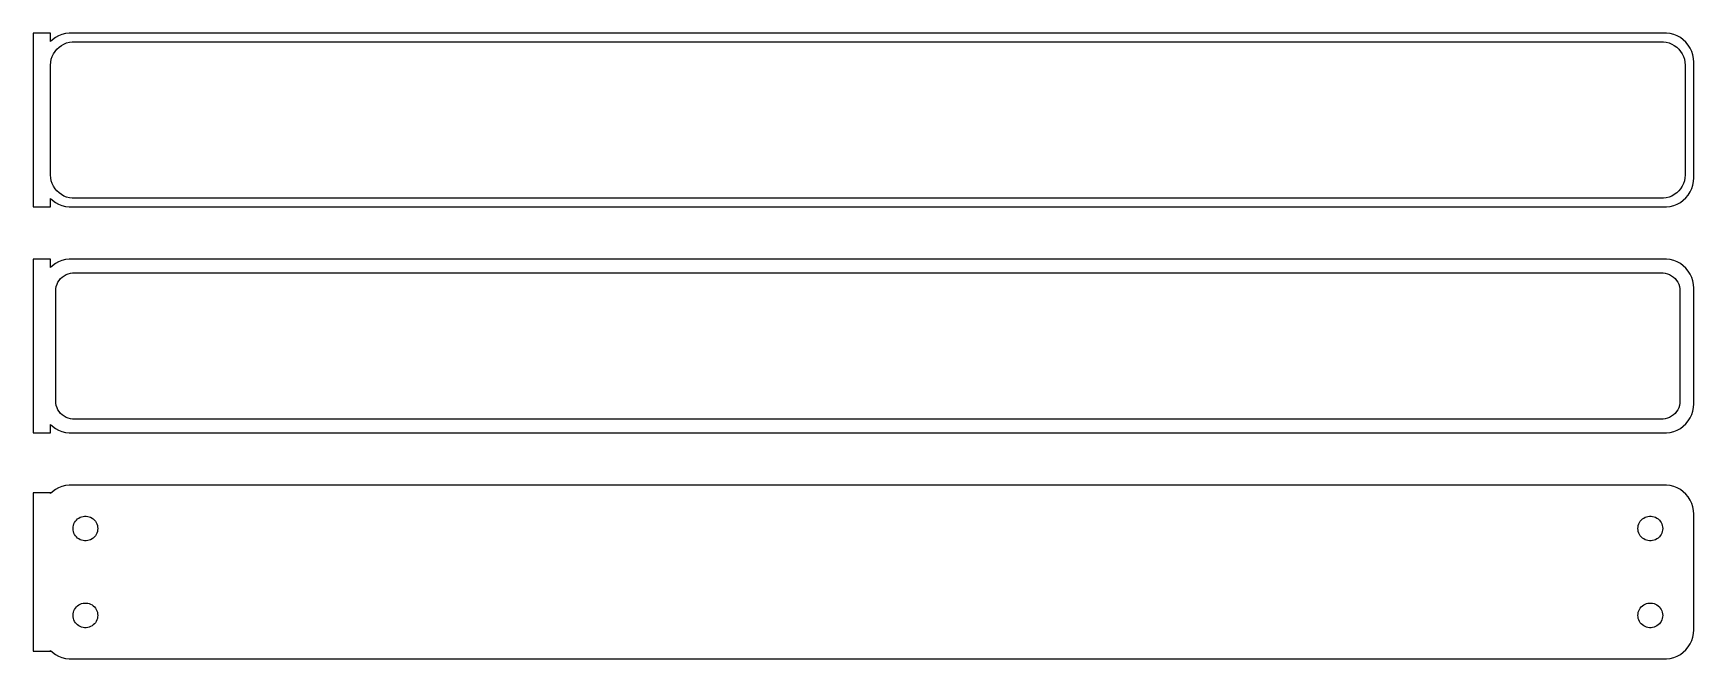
# Model space of a CAD drawing. Header units: metres. Extents: x -144 to 142, y 102 to 210.
import ezdxf

# ---------------------------------------------------------------- set-up
doc = ezdxf.new("R2010")
doc.units = ezdxf.units.M

msp = doc.modelspace()

# ---------------------------------------------------------------- linework, layer by layer
for p, q in [((-141, 209.99), (-144, 209.99)), ((-144, 209.99), (-144, 180.01)), ((-141, 208.559), (-141, 209.99)), ((-140.179, 209.222), (-140.687, 208.853)), ((-139.629, 209.524), (-140.179, 209.222)), ((-139.045, 209.755), (-139.629, 209.524)), ((-138.437, 209.911), (-139.045, 209.755)), ((-137.814, 209.99), (-138.437, 209.911)), ((137.814, 209.99), (-137.814, 209.99)), ((138.437, 209.911), (137.814, 209.99)), ((139.045, 209.755), (138.437, 209.911)), ((139.629, 209.524), (139.045, 209.755)), ((140.179, 209.222), (139.629, 209.524)), ((140.687, 208.853), (140.179, 209.222)), ((-140.687, 208.853), (-141, 208.559)), ((-140.719, 205.972), (-140.505, 206.427)), ((-140.505, 206.427), (-140.236, 206.851)), ((-140.236, 206.851), (-139.916, 207.238)), ((-139.916, 207.238), (-139.55, 207.582)), ((-139.55, 207.582), (-139.143, 207.877)), ((-139.143, 207.877), (-138.703, 208.119)), ((-138.703, 208.119), (-138.236, 208.304)), ((-138.236, 208.304), (-137.75, 208.429)), ((-137.75, 208.429), (-137.251, 208.492)), ((-137.251, 208.492), (137.251, 208.492)), ((137.251, 208.492), (137.75, 208.429)), ((137.75, 208.429), (138.236, 208.304)), ((138.236, 208.304), (138.703, 208.119)), ((138.703, 208.119), (139.143, 207.877)), ((139.143, 207.877), (139.55, 207.582)), ((139.55, 207.582), (139.916, 207.238)), ((139.916, 207.238), (140.236, 206.851)), ((140.236, 206.851), (140.505, 206.427)), ((140.505, 206.427), (140.719, 205.972)), ((141.145, 208.423), (140.687, 208.853)), ((141.545, 207.939), (141.145, 208.423)), ((141.882, 207.409), (141.545, 207.939)), ((142.149, 206.841), (141.882, 207.409)), ((142.343, 206.243), (142.149, 206.841)), ((-141, 204.5), (-140.968, 205.001)), ((-141, 185.5), (-141, 204.5)), ((-140.968, 205.001), (-140.874, 205.495)), ((-140.874, 205.495), (-140.719, 205.972)), ((140.719, 205.972), (140.874, 205.495)), ((140.874, 205.495), (140.968, 205.001)), ((140.968, 205.001), (141, 204.5)), ((141, 204.5), (141, 185.5)), ((142.461, 205.627), (142.343, 206.243)), ((142.5, 205), (142.461, 205.627)), ((142.5, 185), (142.5, 205)), ((-140.968, 184.999), (-141, 185.5)), ((-140.874, 184.505), (-140.968, 184.999)), ((-140.719, 184.028), (-140.874, 184.505)), ((-140.505, 183.573), (-140.719, 184.028)), ((-140.236, 183.149), (-140.505, 183.573)), ((140.505, 183.573), (140.236, 183.149)), ((140.719, 184.028), (140.505, 183.573)), ((140.874, 184.505), (140.719, 184.028)), ((140.968, 184.999), (140.874, 184.505)), ((141, 185.5), (140.968, 184.999)), ((142.149, 183.159), (142.343, 183.757)), ((142.343, 183.757), (142.461, 184.373)), ((142.461, 184.373), (142.5, 185)), ((-141, 181.441), (-140.687, 181.147)), ((-141, 180.01), (-141, 181.441)), ((-140.687, 181.147), (-140.179, 180.778)), ((-139.916, 182.762), (-140.236, 183.149)), ((-140.179, 180.778), (-139.629, 180.476)), ((-139.55, 182.418), (-139.916, 182.762)), ((-139.143, 182.123), (-139.55, 182.418)), ((-138.703, 181.881), (-139.143, 182.123)), ((-138.236, 181.696), (-138.703, 181.881)), ((-137.75, 181.571), (-138.236, 181.696)), ((-137.251, 181.508), (-137.75, 181.571)), ((137.251, 181.508), (-137.251, 181.508)), ((137.75, 181.571), (137.251, 181.508)), ((138.236, 181.696), (137.75, 181.571)), ((138.703, 181.881), (138.236, 181.696)), ((139.143, 182.123), (138.703, 181.881)), ((139.55, 182.418), (139.143, 182.123)), ((139.916, 182.762), (139.55, 182.418)), ((139.629, 180.476), (140.179, 180.778)), ((140.236, 183.149), (139.916, 182.762)), ((140.179, 180.778), (140.687, 181.147)), ((140.687, 181.147), (141.145, 181.577)), ((141.145, 181.577), (141.545, 182.061)), ((141.545, 182.061), (141.882, 182.591)), ((141.882, 182.591), (142.149, 183.159)), ((-144, 180.01), (-141, 180.01)), ((-139.629, 180.476), (-139.045, 180.245)), ((-139.045, 180.245), (-138.437, 180.089)), ((-138.437, 180.089), (-137.814, 180.01)), ((-137.814, 180.01), (137.814, 180.01)), ((137.814, 180.01), (138.437, 180.089)), ((138.437, 180.089), (139.045, 180.245)), ((139.045, 180.245), (139.629, 180.476)), ((-141, 170.979), (-144, 170.979)), ((-144, 170.979), (-144, 141.021)), ((-141, 169.559), (-141, 170.979)), ((-140.687, 169.853), (-141, 169.559)), ((-140.179, 170.222), (-140.687, 169.853)), ((-139.629, 170.524), (-140.179, 170.222)), ((-139.045, 170.755), (-139.629, 170.524)), ((-138.437, 170.911), (-139.045, 170.755)), ((-137.814, 170.99), (-138.437, 170.911)), ((137.814, 170.99), (-137.814, 170.99)), ((138.437, 170.911), (137.814, 170.99)), ((139.045, 170.755), (138.437, 170.911)), ((139.629, 170.524), (139.045, 170.755)), ((140.179, 170.222), (139.629, 170.524)), ((140.687, 169.853), (140.179, 170.222)), ((141.145, 169.423), (140.687, 169.853)), ((141.545, 168.939), (141.145, 169.423)), ((-140.088, 165.89), (-140.015, 166.274)), ((-140.015, 166.274), (-139.894, 166.646)), ((-139.894, 166.646), (-139.728, 167)), ((-139.728, 167), (-139.518, 167.33)), ((-139.518, 167.33), (-139.269, 167.631)), ((-139.269, 167.631), (-138.984, 167.899)), ((-138.984, 167.899), (-138.668, 168.128)), ((-138.668, 168.128), (-138.325, 168.317)), ((-138.325, 168.317), (-137.962, 168.461)), ((-137.962, 168.461), (-137.583, 168.558)), ((-137.583, 168.558), (-137.195, 168.607)), ((-137.195, 168.607), (137.195, 168.607)), ((137.195, 168.607), (137.583, 168.558)), ((137.583, 168.558), (137.962, 168.461)), ((137.962, 168.461), (138.325, 168.317)), ((138.325, 168.317), (138.668, 168.128)), ((138.668, 168.128), (138.984, 167.899)), ((138.984, 167.899), (139.269, 167.631)), ((139.269, 167.631), (139.518, 167.33)), ((139.518, 167.33), (139.728, 167)), ((139.728, 167), (139.894, 166.646)), ((139.894, 166.646), (140.015, 166.274)), ((140.015, 166.274), (140.088, 165.89)), ((141.882, 168.409), (141.545, 168.939)), ((142.149, 167.841), (141.882, 168.409)), ((142.343, 167.243), (142.149, 167.841)), ((142.461, 166.627), (142.343, 167.243)), ((142.5, 166), (142.461, 166.627)), ((-140.113, 165.5), (-140.088, 165.89)), ((-140.113, 146.5), (-140.113, 165.5)), ((140.088, 165.89), (140.113, 165.5)), ((140.113, 165.5), (140.113, 146.5)), ((142.5, 146), (142.5, 166)), ((-140.088, 146.11), (-140.113, 146.5)), ((140.113, 146.5), (140.088, 146.11)), ((-140.015, 145.726), (-140.088, 146.11)), ((-139.894, 145.354), (-140.015, 145.726)), ((-139.728, 145), (-139.894, 145.354)), ((-139.518, 144.67), (-139.728, 145)), ((-139.269, 144.369), (-139.518, 144.67)), ((-138.984, 144.101), (-139.269, 144.369)), ((-138.668, 143.872), (-138.984, 144.101)), ((-138.325, 143.683), (-138.668, 143.872)), ((-137.962, 143.539), (-138.325, 143.683)), ((-137.583, 143.442), (-137.962, 143.539)), ((-137.195, 143.393), (-137.583, 143.442)), ((137.195, 143.393), (-137.195, 143.393)), ((137.583, 143.442), (137.195, 143.393)), ((137.962, 143.539), (137.583, 143.442)), ((138.325, 143.683), (137.962, 143.539)), ((138.668, 143.872), (138.325, 143.683)), ((138.984, 144.101), (138.668, 143.872)), ((139.269, 144.369), (138.984, 144.101)), ((139.518, 144.67), (139.269, 144.369)), ((139.728, 145), (139.518, 144.67)), ((139.894, 145.354), (139.728, 145)), ((140.015, 145.726), (139.894, 145.354)), ((140.088, 146.11), (140.015, 145.726)), ((141.545, 143.061), (141.882, 143.591)), ((141.882, 143.591), (142.149, 144.159)), ((142.149, 144.159), (142.343, 144.757)), ((142.343, 144.757), (142.461, 145.373)), ((142.461, 145.373), (142.5, 146)), ((-144, 141.021), (-141, 141.021)), ((-141, 141.021), (-141, 142.441)), ((-141, 142.441), (-140.687, 142.147)), ((-140.687, 142.147), (-140.179, 141.778)), ((-140.179, 141.778), (-139.629, 141.476)), ((-139.629, 141.476), (-139.045, 141.245)), ((-139.045, 141.245), (-138.437, 141.089)), ((-138.437, 141.089), (-137.814, 141.01)), ((-137.814, 141.01), (137.814, 141.01)), ((137.814, 141.01), (138.437, 141.089)), ((138.437, 141.089), (139.045, 141.245)), ((139.045, 141.245), (139.629, 141.476)), ((139.629, 141.476), (140.179, 141.778)), ((140.179, 141.778), (140.687, 142.147)), ((140.687, 142.147), (141.145, 142.577)), ((141.145, 142.577), (141.545, 143.061)), ((-138.437, 131.911), (-139.045, 131.755)), ((-137.814, 131.99), (-138.437, 131.911)), ((137.814, 131.99), (-137.814, 131.99)), ((138.437, 131.911), (137.814, 131.99)), ((139.045, 131.755), (138.437, 131.911)), ((-141, 130.653), (-144, 130.653)), ((-144, 130.653), (-144, 103.347)), ((-140.687, 130.853), (-141, 130.559)), ((-141, 130.559), (-141, 130.653)), ((-140.179, 131.222), (-140.687, 130.853)), ((-139.629, 131.524), (-140.179, 131.222)), ((-139.045, 131.755), (-139.629, 131.524)), ((139.629, 131.524), (139.045, 131.755)), ((140.179, 131.222), (139.629, 131.524)), ((140.687, 130.853), (140.179, 131.222)), ((141.145, 130.423), (140.687, 130.853)), ((141.545, 129.939), (141.145, 130.423)), ((141.882, 129.409), (141.545, 129.939)), ((142.149, 128.841), (141.882, 129.409)), ((-136.557, 125.962), (-136.361, 126.145)), ((-136.361, 126.145), (-136.144, 126.303)), ((-136.144, 126.303), (-135.909, 126.432)), ((-135.909, 126.432), (-135.66, 126.531)), ((-135.66, 126.531), (-135.4, 126.597)), ((-135.4, 126.597), (-135.134, 126.631)), ((-135.134, 126.631), (-134.866, 126.631)), ((-134.866, 126.631), (-134.6, 126.597)), ((-134.6, 126.597), (-134.34, 126.531)), ((-134.34, 126.531), (-134.091, 126.432)), ((-134.091, 126.432), (-133.856, 126.303)), ((-133.856, 126.303), (-133.639, 126.145)), ((-133.639, 126.145), (-133.443, 125.962)), ((133.443, 125.962), (133.639, 126.145)), ((133.639, 126.145), (133.856, 126.303)), ((133.856, 126.303), (134.091, 126.432)), ((134.091, 126.432), (134.34, 126.531)), ((134.34, 126.531), (134.6, 126.597)), ((134.6, 126.597), (134.866, 126.631)), ((134.866, 126.631), (135.134, 126.631)), ((135.134, 126.631), (135.4, 126.597)), ((135.4, 126.597), (135.66, 126.531)), ((135.66, 126.531), (135.909, 126.432)), ((135.909, 126.432), (136.144, 126.303)), ((136.144, 126.303), (136.361, 126.145)), ((136.361, 126.145), (136.557, 125.962)), ((142.343, 128.243), (142.149, 128.841)), ((142.461, 127.627), (142.343, 128.243)), ((142.5, 127), (142.461, 127.627)), ((142.5, 107), (142.5, 127)), ((-137.135, 124.5), (-137.118, 124.768)), ((-137.118, 124.232), (-137.135, 124.5)), ((-137.118, 124.768), (-137.068, 125.031)), ((-137.068, 123.969), (-137.118, 124.232)), ((-137.068, 125.031), (-136.985, 125.286)), ((-136.985, 123.714), (-137.068, 123.969)), ((-136.985, 125.286), (-136.871, 125.529)), ((-136.871, 123.471), (-136.985, 123.714)), ((-136.871, 125.529), (-136.727, 125.755)), ((-136.727, 123.245), (-136.871, 123.471)), ((-136.727, 125.755), (-136.557, 125.962)), ((-136.557, 123.038), (-136.727, 123.245)), ((-133.443, 125.962), (-133.273, 125.755)), ((-133.273, 123.245), (-133.443, 123.038)), ((-133.273, 125.755), (-133.129, 125.529)), ((-133.129, 123.471), (-133.273, 123.245)), ((-133.129, 125.529), (-133.015, 125.286)), ((-133.015, 123.714), (-133.129, 123.471)), ((-133.015, 125.286), (-132.932, 125.031)), ((-132.932, 123.969), (-133.015, 123.714)), ((-132.932, 125.031), (-132.882, 124.768)), ((-132.882, 124.232), (-132.932, 123.969)), ((-132.882, 124.768), (-132.865, 124.5)), ((-132.865, 124.5), (-132.882, 124.232)), ((132.865, 124.5), (132.882, 124.768)), ((132.882, 124.232), (132.865, 124.5)), ((132.882, 124.768), (132.932, 125.031)), ((132.932, 123.969), (132.882, 124.232)), ((132.932, 125.031), (133.015, 125.286)), ((133.015, 123.714), (132.932, 123.969)), ((133.015, 125.286), (133.129, 125.529)), ((133.129, 123.471), (133.015, 123.714)), ((133.129, 125.529), (133.273, 125.755)), ((133.273, 123.245), (133.129, 123.471)), ((133.273, 125.755), (133.443, 125.962)), ((133.443, 123.038), (133.273, 123.245)), ((136.557, 125.962), (136.727, 125.755)), ((136.727, 123.245), (136.557, 123.038)), ((136.727, 125.755), (136.871, 125.529)), ((136.871, 123.471), (136.727, 123.245)), ((136.871, 125.529), (136.985, 125.286)), ((136.985, 123.714), (136.871, 123.471)), ((136.985, 125.286), (137.068, 125.031)), ((137.068, 123.969), (136.985, 123.714)), ((137.068, 125.031), (137.118, 124.768)), ((137.118, 124.232), (137.068, 123.969)), ((137.118, 124.768), (137.135, 124.5)), ((137.135, 124.5), (137.118, 124.232)), ((-136.361, 122.855), (-136.557, 123.038)), ((-136.144, 122.697), (-136.361, 122.855)), ((-135.909, 122.568), (-136.144, 122.697)), ((-135.66, 122.469), (-135.909, 122.568)), ((-135.4, 122.403), (-135.66, 122.469)), ((-135.134, 122.369), (-135.4, 122.403)), ((-134.866, 122.369), (-135.134, 122.369)), ((-134.6, 122.403), (-134.866, 122.369)), ((-134.34, 122.469), (-134.6, 122.403)), ((-134.091, 122.568), (-134.34, 122.469)), ((-133.856, 122.697), (-134.091, 122.568)), ((-133.639, 122.855), (-133.856, 122.697)), ((-133.443, 123.038), (-133.639, 122.855)), ((133.639, 122.855), (133.443, 123.038)), ((133.856, 122.697), (133.639, 122.855)), ((134.091, 122.568), (133.856, 122.697)), ((134.34, 122.469), (134.091, 122.568)), ((134.6, 122.403), (134.34, 122.469)), ((134.866, 122.369), (134.6, 122.403)), ((135.134, 122.369), (134.866, 122.369)), ((135.4, 122.403), (135.134, 122.369)), ((135.66, 122.469), (135.4, 122.403)), ((135.909, 122.568), (135.66, 122.469)), ((136.144, 122.697), (135.909, 122.568)), ((136.361, 122.855), (136.144, 122.697)), ((136.557, 123.038), (136.361, 122.855)), ((-137.135, 109.5), (-137.118, 109.768)), ((-137.118, 109.232), (-137.135, 109.5)), ((-137.118, 109.768), (-137.068, 110.031)), ((-137.068, 108.969), (-137.118, 109.232)), ((-137.068, 110.031), (-136.985, 110.286)), ((-136.985, 108.714), (-137.068, 108.969)), ((-136.985, 110.286), (-136.871, 110.529)), ((-136.871, 110.529), (-136.727, 110.755)), ((-136.727, 110.755), (-136.557, 110.962)), ((-136.557, 110.962), (-136.361, 111.145)), ((-136.361, 111.145), (-136.144, 111.303)), ((-136.144, 111.303), (-135.909, 111.432)), ((-135.909, 111.432), (-135.66, 111.531)), ((-135.66, 111.531), (-135.4, 111.597)), ((-135.4, 111.597), (-135.134, 111.631)), ((-135.134, 111.631), (-134.866, 111.631)), ((-134.866, 111.631), (-134.6, 111.597)), ((-134.6, 111.597), (-134.34, 111.531)), ((-134.34, 111.531), (-134.091, 111.432)), ((-134.091, 111.432), (-133.856, 111.303)), ((-133.856, 111.303), (-133.639, 111.145)), ((-133.639, 111.145), (-133.443, 110.962)), ((-133.443, 110.962), (-133.273, 110.755)), ((-133.273, 110.755), (-133.129, 110.529)), ((-133.129, 110.529), (-133.015, 110.286)), ((-133.015, 110.286), (-132.932, 110.031)), ((-132.932, 108.969), (-133.015, 108.714)), ((-132.932, 110.031), (-132.882, 109.768)), ((-132.882, 109.232), (-132.932, 108.969)), ((-132.882, 109.768), (-132.865, 109.5)), ((-132.865, 109.5), (-132.882, 109.232)), ((132.865, 109.5), (132.882, 109.768)), ((132.882, 109.232), (132.865, 109.5)), ((132.882, 109.768), (132.932, 110.031)), ((132.932, 108.969), (132.882, 109.232)), ((132.932, 110.031), (133.015, 110.286)), ((133.015, 108.714), (132.932, 108.969)), ((133.015, 110.286), (133.129, 110.529)), ((133.129, 110.529), (133.273, 110.755)), ((133.273, 110.755), (133.443, 110.962)), ((133.443, 110.962), (133.639, 111.145)), ((133.639, 111.145), (133.856, 111.303)), ((133.856, 111.303), (134.091, 111.432)), ((134.091, 111.432), (134.34, 111.531)), ((134.34, 111.531), (134.6, 111.597)), ((134.6, 111.597), (134.866, 111.631)), ((134.866, 111.631), (135.134, 111.631)), ((135.134, 111.631), (135.4, 111.597)), ((135.4, 111.597), (135.66, 111.531)), ((135.66, 111.531), (135.909, 111.432)), ((135.909, 111.432), (136.144, 111.303)), ((136.144, 111.303), (136.361, 111.145)), ((136.361, 111.145), (136.557, 110.962)), ((136.557, 110.962), (136.727, 110.755)), ((136.727, 110.755), (136.871, 110.529)), ((136.871, 110.529), (136.985, 110.286)), ((136.985, 110.286), (137.068, 110.031)), ((137.068, 108.969), (136.985, 108.714)), ((137.068, 110.031), (137.118, 109.768)), ((137.118, 109.232), (137.068, 108.969)), ((137.118, 109.768), (137.135, 109.5)), ((137.135, 109.5), (137.118, 109.232)), ((-136.871, 108.471), (-136.985, 108.714)), ((-136.727, 108.245), (-136.871, 108.471)), ((-136.557, 108.038), (-136.727, 108.245)), ((-136.361, 107.855), (-136.557, 108.038)), ((-136.144, 107.697), (-136.361, 107.855)), ((-135.909, 107.568), (-136.144, 107.697)), ((-135.66, 107.469), (-135.909, 107.568)), ((-135.4, 107.403), (-135.66, 107.469)), ((-135.134, 107.369), (-135.4, 107.403)), ((-134.866, 107.369), (-135.134, 107.369)), ((-134.6, 107.403), (-134.866, 107.369)), ((-134.34, 107.469), (-134.6, 107.403)), ((-134.091, 107.568), (-134.34, 107.469)), ((-133.856, 107.697), (-134.091, 107.568)), ((-133.639, 107.855), (-133.856, 107.697)), ((-133.443, 108.038), (-133.639, 107.855)), ((-133.273, 108.245), (-133.443, 108.038)), ((-133.129, 108.471), (-133.273, 108.245)), ((-133.015, 108.714), (-133.129, 108.471)), ((133.129, 108.471), (133.015, 108.714)), ((133.273, 108.245), (133.129, 108.471)), ((133.443, 108.038), (133.273, 108.245)), ((133.639, 107.855), (133.443, 108.038)), ((133.856, 107.697), (133.639, 107.855)), ((134.091, 107.568), (133.856, 107.697)), ((134.34, 107.469), (134.091, 107.568)), ((134.6, 107.403), (134.34, 107.469)), ((134.866, 107.369), (134.6, 107.403)), ((135.134, 107.369), (134.866, 107.369)), ((135.4, 107.403), (135.134, 107.369)), ((135.66, 107.469), (135.4, 107.403)), ((135.909, 107.568), (135.66, 107.469)), ((136.144, 107.697), (135.909, 107.568)), ((136.361, 107.855), (136.144, 107.697)), ((136.557, 108.038), (136.361, 107.855)), ((136.727, 108.245), (136.557, 108.038)), ((136.871, 108.471), (136.727, 108.245)), ((136.985, 108.714), (136.871, 108.471)), ((142.343, 105.757), (142.461, 106.373)), ((142.461, 106.373), (142.5, 107)), ((-144, 103.347), (-141, 103.347)), ((-141, 103.347), (-141, 103.441)), ((-141, 103.441), (-140.687, 103.147)), ((-140.687, 103.147), (-140.179, 102.778)), ((140.179, 102.778), (140.687, 103.147)), ((140.687, 103.147), (141.145, 103.577)), ((141.145, 103.577), (141.545, 104.061)), ((141.545, 104.061), (141.882, 104.591)), ((141.882, 104.591), (142.149, 105.159)), ((142.149, 105.159), (142.343, 105.757)), ((-140.179, 102.778), (-139.629, 102.476)), ((-139.629, 102.476), (-139.045, 102.245)), ((-139.045, 102.245), (-138.437, 102.089)), ((-138.437, 102.089), (-137.814, 102.01)), ((-137.814, 102.01), (137.814, 102.01)), ((137.814, 102.01), (138.437, 102.089)), ((138.437, 102.089), (139.045, 102.245)), ((139.045, 102.245), (139.629, 102.476)), ((139.629, 102.476), (140.179, 102.778))]:
    msp.add_line(p, q)

doc.saveas('drawing.dxf')
